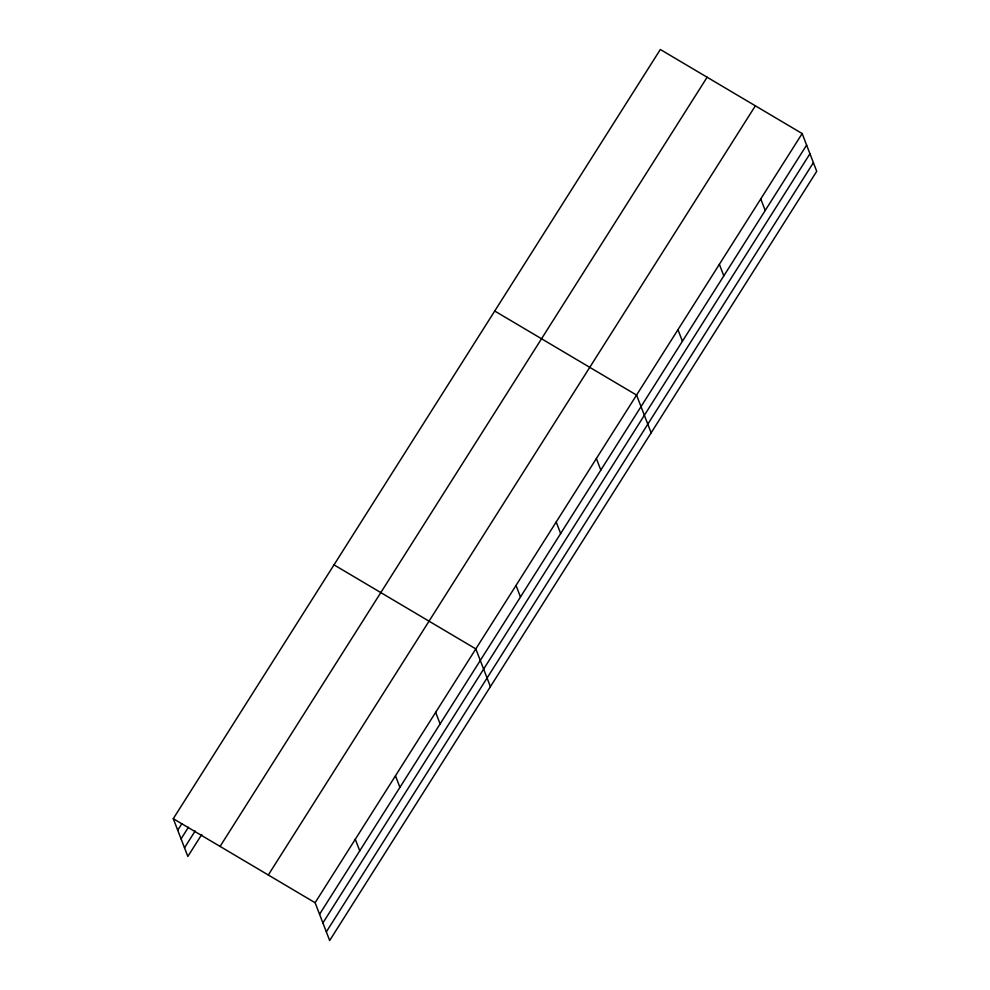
<?xml version="1.0" encoding="UTF-8"?>
<svg xmlns="http://www.w3.org/2000/svg" width="990" height="990" viewBox="0 0 990 990"><rect width="100%" height="100%" fill="white"/><g stroke="black" fill="none" stroke-linecap="round" stroke-linejoin="round"><path stroke-width="1.49" d="M173.275 818.693L660.33 49.5L802.16 133.551L816.725 171.307L329.67 940.5L315.105 902.732L173.275 818.693L187.84 856.449L201.787 834.434M177.73 830.239L181.826 823.767M181.071 838.889L188.447 827.232M184.511 847.799L195.166 830.969M220.077 846.425L707.132 77.232M268.302 874.999L755.358 105.819M315.105 902.732L802.16 133.551M319.56 914.29L806.615 145.109M322.901 922.94L809.956 153.759M326.341 931.85L813.396 162.669M494.728 311.021L636.558 395.072L651.135 432.84M334.001 564.857L475.831 648.908L490.409 686.664M760.753 198.928L765.221 210.486M719.359 264.318L723.814 275.863M677.964 329.695L682.419 341.253M596.376 458.531L600.831 470.089M556.194 521.99L560.649 533.548M516.013 585.449L520.468 597.007M435.65 712.367L440.104 723.913M395.468 775.826L399.923 787.372M355.286 839.285L359.741 850.831"/></g></svg>
